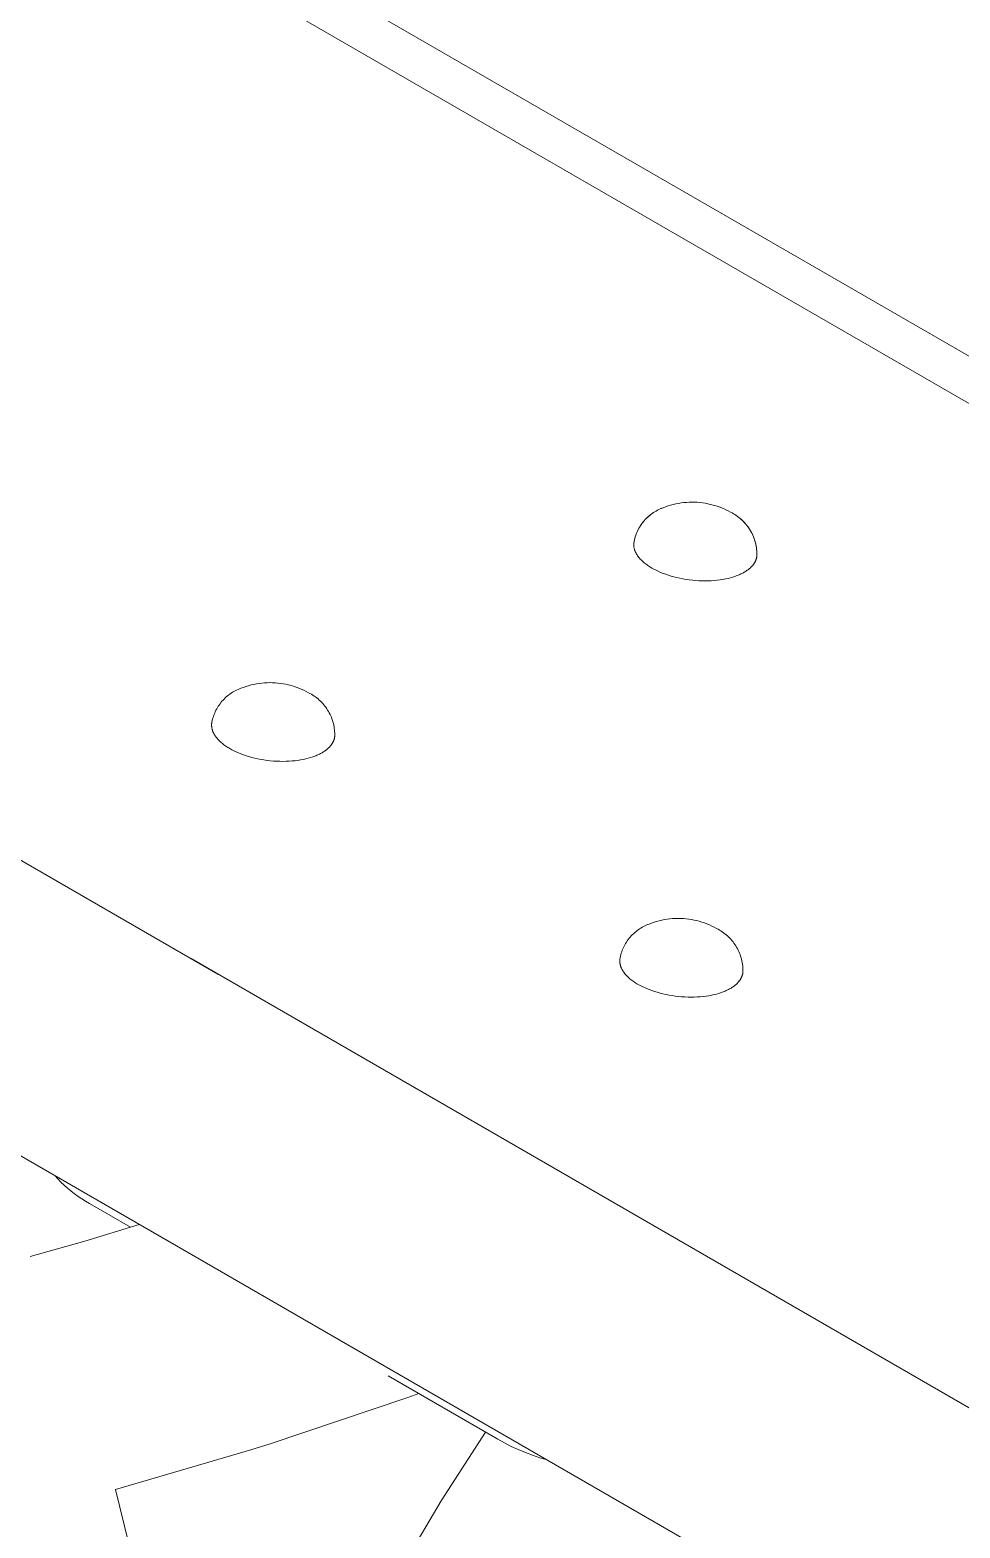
# Model space of a CAD drawing. Header units: inches. Extents: x -9 to 187, y -3 to 135.
# Drawn here: x 147.77 to 151.38, y 56.86 to 62.68 of the extents above; entities that cross this region are included whole.
import ezdxf

# ---------------------------------------------------------------- set-up
doc = ezdxf.new("R2010")
doc.units = ezdxf.units.IN
doc.layers.add('ZANO_R', color=7, linetype='Continuous', lineweight=0)

msp = doc.modelspace()

# ---------------------------------------------------------------- linework, layer by layer
at = {"layer": 'ZANO_R'}
for p, q in [((125.50438, 76.37281), (152.40621, 60.84104)), ((152.38375, 60.67088), (125.37769, 76.26284)), ((121.48942, 74.60681), (148.49548, 59.01485)), ((121.3166, 73.55779), (148.32482, 57.96459)), ((150.18249, 60.80358), (150.18744, 60.80699)), ((150.1827, 60.8037), (150.18763, 60.80709)), ((150.18744, 60.80699), (150.19251, 60.81023)), ((150.18763, 60.80709), (150.19267, 60.81031)), ((150.19251, 60.81023), (150.19768, 60.81329)), ((150.19267, 60.81031), (150.19782, 60.81336)), ((150.19768, 60.81329), (150.20296, 60.81618)), ((150.19782, 60.81336), (150.20308, 60.81622)), ((150.20296, 60.81618), (150.20834, 60.81888)), ((150.20308, 60.81622), (150.20842, 60.81891)), ((150.20834, 60.81888), (150.2138, 60.8214)), ((150.20842, 60.81891), (150.21386, 60.82141)), ((150.2138, 60.8214), (150.21935, 60.82372)), ((150.21386, 60.82141), (150.21938, 60.82373)), ((150.21935, 60.82372), (150.22497, 60.82585)), ((150.21938, 60.82373), (150.22497, 60.82585)), ((150.22497, 60.82585), (150.23475, 60.82959)), ((150.22497, 60.82585), (150.23475, 60.82959)), ((150.23475, 60.82959), (150.24465, 60.83299)), ((150.23475, 60.82959), (150.24465, 60.83299)), ((150.24465, 60.83299), (150.25465, 60.83604)), ((150.24465, 60.83299), (150.25465, 60.83604)), ((150.25465, 60.83604), (150.26476, 60.83875)), ((150.25465, 60.83604), (150.26476, 60.83875)), ((150.26476, 60.83875), (150.27496, 60.84111)), ((150.26476, 60.83875), (150.27496, 60.84111)), ((150.27496, 60.84111), (150.28523, 60.84312)), ((150.27496, 60.84111), (150.28523, 60.84312)), ((150.28523, 60.84312), (150.29556, 60.84477)), ((150.28523, 60.84312), (150.29556, 60.84477)), ((150.29556, 60.84477), (150.30595, 60.84606)), ((150.29556, 60.84477), (150.30595, 60.84606)), ((150.30595, 60.84606), (150.31637, 60.847)), ((150.30595, 60.84606), (150.31637, 60.847)), ((150.31637, 60.847), (150.32682, 60.84757)), ((150.31637, 60.847), (150.32682, 60.84757)), ((150.32682, 60.84757), (150.33728, 60.84779)), ((150.32682, 60.84757), (150.33728, 60.84779)), ((150.33728, 60.84779), (150.34774, 60.84764)), ((150.33728, 60.84779), (150.34774, 60.84764)), ((150.34774, 60.84764), (150.3582, 60.84714)), ((150.34774, 60.84764), (150.3582, 60.84714)), ((150.3582, 60.84714), (150.36862, 60.84627)), ((150.3582, 60.84714), (150.36862, 60.84627)), ((150.36862, 60.84627), (150.37902, 60.84505)), ((150.36862, 60.84627), (150.37902, 60.84505)), ((150.37902, 60.84505), (150.38936, 60.84347)), ((150.37902, 60.84505), (150.38936, 60.84347)), ((150.38936, 60.84347), (150.39964, 60.84153)), ((150.38936, 60.84347), (150.39964, 60.84153)), ((150.39964, 60.84153), (150.40986, 60.83924)), ((150.39964, 60.84153), (150.40986, 60.83924)), ((150.40986, 60.83924), (150.41998, 60.8366)), ((150.40986, 60.83924), (150.41998, 60.8366)), ((150.41998, 60.8366), (150.43001, 60.83361)), ((150.41998, 60.8366), (150.43001, 60.83361)), ((150.43001, 60.83361), (150.43993, 60.83028)), ((150.43001, 60.83361), (150.43993, 60.83028)), ((150.43993, 60.83028), (150.44973, 60.82661)), ((150.43993, 60.83028), (150.44973, 60.82661)), ((150.44973, 60.82661), (150.4594, 60.82261)), ((150.44973, 60.82661), (150.4594, 60.82261)), ((150.4594, 60.82261), (150.46892, 60.81827)), ((150.4594, 60.82261), (150.46892, 60.81827)), ((150.46892, 60.81827), (150.47829, 60.81361)), ((150.46892, 60.81827), (150.47829, 60.81361)), ((150.47829, 60.81361), (150.48749, 60.80862)), ((150.47829, 60.81361), (150.48749, 60.80862)), ((150.48749, 60.80862), (150.49309, 60.80576)), ((150.48749, 60.80862), (150.49315, 60.80573)), ((150.13097, 60.74561), (150.13396, 60.75083)), ((150.13128, 60.74616), (150.13428, 60.75134)), ((150.13396, 60.75083), (150.13713, 60.75594)), ((150.13428, 60.75134), (150.13745, 60.75642)), ((150.13713, 60.75594), (150.14047, 60.76094)), ((150.13745, 60.75642), (150.14079, 60.76138)), ((150.14047, 60.76094), (150.14398, 60.76583)), ((150.14079, 60.76138), (150.1443, 60.76623)), ((150.14398, 60.76583), (150.14766, 60.77059)), ((150.1443, 60.76623), (150.14797, 60.77095)), ((150.14766, 60.77059), (150.1515, 60.77522)), ((150.14797, 60.77095), (150.1518, 60.77555)), ((150.1515, 60.77522), (150.15549, 60.77971)), ((150.1518, 60.77555), (150.15579, 60.78001)), ((150.15549, 60.77971), (150.15964, 60.78407)), ((150.15579, 60.78001), (150.15993, 60.78434)), ((150.15964, 60.78407), (150.16394, 60.78828)), ((150.15993, 60.78434), (150.16421, 60.78852)), ((150.16394, 60.78828), (150.16837, 60.79234)), ((150.16421, 60.78852), (150.16864, 60.79255)), ((150.16837, 60.79234), (150.17295, 60.79625)), ((150.16864, 60.79255), (150.17319, 60.79642)), ((150.17295, 60.79625), (150.17766, 60.79999)), ((150.17319, 60.79642), (150.17788, 60.80014)), ((150.17766, 60.79999), (150.18249, 60.80358)), ((150.17788, 60.80014), (150.1827, 60.8037)), ((150.49309, 60.80576), (150.49859, 60.8027)), ((150.49315, 60.80573), (150.49871, 60.80265)), ((150.49859, 60.8027), (150.50398, 60.79945)), ((150.49871, 60.80265), (150.50416, 60.79937)), ((150.50398, 60.79945), (150.50925, 60.79602)), ((150.50416, 60.79937), (150.50948, 60.7959)), ((150.50925, 60.79602), (150.51441, 60.79241)), ((150.50948, 60.7959), (150.51469, 60.79225)), ((150.51441, 60.79241), (150.51943, 60.78863)), ((150.51469, 60.79225), (150.51976, 60.78842)), ((150.51943, 60.78863), (150.52433, 60.78467)), ((150.51976, 60.78842), (150.5247, 60.78442)), ((150.52433, 60.78467), (150.52908, 60.78055)), ((150.5247, 60.78442), (150.52949, 60.78024)), ((150.52908, 60.78055), (150.53369, 60.77627)), ((150.52949, 60.78024), (150.53414, 60.77591)), ((150.53369, 60.77627), (150.53815, 60.77183)), ((150.53414, 60.77591), (150.53863, 60.77141)), ((150.53815, 60.77183), (150.54245, 60.76724)), ((150.53863, 60.77141), (150.54296, 60.76675)), ((150.54245, 60.76724), (150.5466, 60.7625)), ((150.54296, 60.76675), (150.54713, 60.76195)), ((150.5466, 60.7625), (150.55057, 60.75763)), ((150.54713, 60.76195), (150.55112, 60.75701)), ((150.55057, 60.75763), (150.55438, 60.75262)), ((150.55112, 60.75701), (150.55494, 60.75193)), ((150.55438, 60.75262), (150.55801, 60.74748)), ((150.55494, 60.75193), (150.55859, 60.74672)), ((150.11153, 60.68899), (150.11258, 60.69491)), ((150.11163, 60.68994), (150.11272, 60.69582)), ((150.11258, 60.69491), (150.11384, 60.7008)), ((150.11272, 60.69582), (150.114, 60.70167)), ((150.11384, 60.7008), (150.1153, 60.70663)), ((150.114, 60.70167), (150.11549, 60.70746)), ((150.1153, 60.70663), (150.11695, 60.71241)), ((150.11549, 60.70746), (150.11717, 60.71321)), ((150.11695, 60.71241), (150.11881, 60.71814)), ((150.11717, 60.71321), (150.11905, 60.71889)), ((150.11881, 60.71814), (150.12086, 60.72379)), ((150.11905, 60.71889), (150.12112, 60.72451)), ((150.12086, 60.72379), (150.12311, 60.72937)), ((150.12112, 60.72451), (150.12338, 60.73005)), ((150.12311, 60.72937), (150.12554, 60.73487)), ((150.12338, 60.73005), (150.12583, 60.73551)), ((150.12554, 60.73487), (150.12816, 60.74029)), ((150.12583, 60.73551), (150.12846, 60.74088)), ((150.12816, 60.74029), (150.13097, 60.74561)), ((150.12846, 60.74088), (150.13128, 60.74616)), ((150.55801, 60.74748), (150.56147, 60.74223)), ((150.55859, 60.74672), (150.56204, 60.74139)), ((150.56147, 60.74223), (150.56474, 60.73685)), ((150.56204, 60.74139), (150.56531, 60.73594)), ((150.56474, 60.73685), (150.56782, 60.73137)), ((150.56531, 60.73594), (150.56839, 60.73037)), ((150.56782, 60.73137), (150.57072, 60.72578)), ((150.56839, 60.73037), (150.57127, 60.72471)), ((150.57072, 60.72578), (150.57342, 60.7201)), ((150.57127, 60.72471), (150.57395, 60.71895)), ((150.57342, 60.7201), (150.57592, 60.71433)), ((150.57395, 60.71895), (150.57643, 60.71309)), ((150.57592, 60.71433), (150.57822, 60.70847)), ((150.57643, 60.71309), (150.57871, 60.70716)), ((150.57822, 60.70847), (150.58032, 60.70254)), ((150.57871, 60.70716), (150.58077, 60.70114)), ((150.58032, 60.70254), (150.58222, 60.69654)), ((150.58077, 60.70114), (150.58263, 60.69506)), ((150.58222, 60.69654), (150.5839, 60.69048)), ((150.58263, 60.69506), (150.58427, 60.68892)), ((150.5839, 60.69048), (150.58538, 60.68436)), ((150.1112, 60.68237), (150.11121, 60.68403)), ((150.11123, 60.68071), (150.1112, 60.68237)), ((150.11121, 60.68403), (150.11127, 60.68569)), ((150.11131, 60.67904), (150.11123, 60.68071)), ((150.11127, 60.68569), (150.11138, 60.68734)), ((150.11143, 60.67737), (150.11131, 60.67904)), ((150.11138, 60.68734), (150.11153, 60.68899)), ((150.1116, 60.67569), (150.11143, 60.67737)), ((150.11182, 60.67402), (150.1116, 60.67569)), ((150.11208, 60.67234), (150.11182, 60.67402)), ((150.11238, 60.67067), (150.11208, 60.67234)), ((150.11273, 60.66899), (150.11238, 60.67067)), ((150.11313, 60.66731), (150.11273, 60.66899)), ((150.11357, 60.66564), (150.11313, 60.66731)), ((150.11405, 60.66396), (150.11357, 60.66564)), ((150.11458, 60.66229), (150.11405, 60.66396)), ((150.11516, 60.66062), (150.11458, 60.66229)), ((150.11577, 60.65895), (150.11516, 60.66062)), ((150.11643, 60.65728), (150.11577, 60.65895)), ((150.11713, 60.65562), (150.11643, 60.65728)), ((150.11788, 60.65396), (150.11713, 60.65562)), ((150.11867, 60.65231), (150.11788, 60.65396)), ((150.1195, 60.65066), (150.11867, 60.65231)), ((150.12037, 60.64902), (150.1195, 60.65066)), ((150.12128, 60.64738), (150.12037, 60.64902)), ((150.12223, 60.64575), (150.12128, 60.64738)), ((150.12322, 60.64413), (150.12223, 60.64575)), ((150.12425, 60.64251), (150.12322, 60.64413)), ((150.12532, 60.6409), (150.12425, 60.64251)), ((150.12642, 60.6393), (150.12532, 60.6409)), ((150.12757, 60.63771), (150.12642, 60.6393)), ((150.12875, 60.63612), (150.12757, 60.63771)), ((150.13122, 60.63298), (150.12875, 60.63612)), ((150.13383, 60.62987), (150.13122, 60.63298)), ((150.58427, 60.68892), (150.58569, 60.68273)), ((150.58538, 60.68436), (150.58665, 60.6782)), ((150.58569, 60.68273), (150.5869, 60.67649)), ((150.58665, 60.6782), (150.5877, 60.672)), ((150.5869, 60.67649), (150.58789, 60.67021)), ((150.5877, 60.672), (150.58854, 60.66576)), ((150.58789, 60.67021), (150.58866, 60.6639)), ((150.58865, 60.6328), (150.58834, 60.63139)), ((150.58854, 60.66576), (150.58916, 60.6595)), ((150.58892, 60.63422), (150.58865, 60.6328)), ((150.58866, 60.6639), (150.58921, 60.65757)), ((150.58916, 60.63565), (150.58892, 60.63422)), ((150.58916, 60.6595), (150.58957, 60.65322)), ((150.58936, 60.63707), (150.58916, 60.63565)), ((150.58921, 60.65757), (150.58954, 60.65122)), ((150.58953, 60.63851), (150.58936, 60.63707)), ((150.58964, 60.64486), (150.58953, 60.63851)), ((150.58954, 60.65122), (150.58964, 60.64486)), ((150.58957, 60.65322), (150.58976, 60.64693)), ((150.58976, 60.64693), (150.58974, 60.64064)), ((150.13658, 60.62681), (150.13383, 60.62987)), ((150.13945, 60.62379), (150.13658, 60.62681)), ((150.14245, 60.62082), (150.13945, 60.62379)), ((150.14557, 60.6179), (150.14245, 60.62082)), ((150.14881, 60.61503), (150.14557, 60.6179)), ((150.15215, 60.61221), (150.14881, 60.61503)), ((150.15559, 60.60944), (150.15215, 60.61221)), ((150.15912, 60.60673), (150.15559, 60.60944)), ((150.16275, 60.60408), (150.15912, 60.60673)), ((150.16645, 60.60149), (150.16275, 60.60408)), ((150.17024, 60.59896), (150.16645, 60.60149)), ((150.1741, 60.59648), (150.17024, 60.59896)), ((150.17802, 60.59407), (150.1741, 60.59648)), ((150.18201, 60.59173), (150.17802, 60.59407)), ((150.18975, 60.58742), (150.18201, 60.59173)), ((150.19796, 60.5832), (150.18975, 60.58742)), ((150.20663, 60.57908), (150.19796, 60.5832)), ((150.21574, 60.57507), (150.20663, 60.57908)), ((150.2253, 60.57121), (150.21574, 60.57507)), ((150.5372, 60.57373), (150.53396, 60.572)), ((150.54038, 60.57551), (150.5372, 60.57373)), ((150.54349, 60.57735), (150.54038, 60.57551)), ((150.54654, 60.57924), (150.54349, 60.57735)), ((150.54951, 60.58119), (150.54654, 60.57924)), ((150.5524, 60.58318), (150.54951, 60.58119)), ((150.55521, 60.58524), (150.5524, 60.58318)), ((150.55794, 60.58734), (150.55521, 60.58524)), ((150.56058, 60.5895), (150.55794, 60.58734)), ((150.56313, 60.5917), (150.56058, 60.5895)), ((150.56558, 60.59396), (150.56313, 60.5917)), ((150.56793, 60.59626), (150.56558, 60.59396)), ((150.57018, 60.59861), (150.56793, 60.59626)), ((150.57232, 60.60101), (150.57018, 60.59861)), ((150.57335, 60.60223), (150.57232, 60.60101)), ((150.57435, 60.60346), (150.57335, 60.60223)), ((150.57533, 60.60469), (150.57435, 60.60346)), ((150.57627, 60.60594), (150.57533, 60.60469)), ((150.57719, 60.6072), (150.57627, 60.60594)), ((150.57807, 60.60847), (150.57719, 60.6072)), ((150.57893, 60.60975), (150.57807, 60.60847)), ((150.57976, 60.61104), (150.57893, 60.60975)), ((150.58055, 60.61234), (150.57976, 60.61104)), ((150.58132, 60.61365), (150.58055, 60.61234)), ((150.58205, 60.61496), (150.58132, 60.61365)), ((150.58276, 60.61629), (150.58205, 60.61496)), ((150.58343, 60.61762), (150.58276, 60.61629)), ((150.58407, 60.61897), (150.58343, 60.61762)), ((150.58467, 60.62032), (150.58407, 60.61897)), ((150.58525, 60.62168), (150.58467, 60.62032)), ((150.58579, 60.62305), (150.58525, 60.62168)), ((150.5863, 60.62442), (150.58579, 60.62305)), ((150.58677, 60.6258), (150.5863, 60.62442)), ((150.58722, 60.62719), (150.58677, 60.6258)), ((150.58762, 60.62858), (150.58722, 60.62719)), ((150.588, 60.62999), (150.58762, 60.62858)), ((150.58834, 60.63139), (150.588, 60.62999)), ((150.23527, 60.56751), (150.2253, 60.57121)), ((150.24564, 60.56399), (150.23527, 60.56751)), ((150.25639, 60.56067), (150.24564, 60.56399)), ((150.26748, 60.55757), (150.25639, 60.56067)), ((150.27888, 60.55471), (150.26748, 60.55757)), ((150.29056, 60.55211), (150.27888, 60.55471)), ((150.30247, 60.54978), (150.29056, 60.55211)), ((150.31457, 60.54773), (150.30247, 60.54978)), ((150.32681, 60.54599), (150.31457, 60.54773)), ((150.33914, 60.54456), (150.32681, 60.54599)), ((150.35153, 60.54344), (150.33914, 60.54456)), ((150.36391, 60.54265), (150.35153, 60.54344)), ((150.37624, 60.54218), (150.36391, 60.54265)), ((150.38847, 60.54204), (150.37624, 60.54218)), ((150.40055, 60.54222), (150.38847, 60.54204)), ((150.41243, 60.54271), (150.40055, 60.54222)), ((150.42408, 60.54352), (150.41243, 60.54271)), ((150.43545, 60.54462), (150.42408, 60.54352)), ((150.4465, 60.54601), (150.43545, 60.54462)), ((150.45721, 60.54768), (150.4465, 60.54601)), ((150.46754, 60.5496), (150.45721, 60.54768)), ((150.47746, 60.55177), (150.46754, 60.5496)), ((150.48696, 60.55417), (150.47746, 60.55177)), ((150.49603, 60.55677), (150.48696, 60.55417)), ((150.50464, 60.55956), (150.49603, 60.55677)), ((150.50877, 60.56102), (150.50464, 60.55956)), ((150.51278, 60.56252), (150.50877, 60.56102)), ((150.51668, 60.56406), (150.51278, 60.56252)), ((150.52047, 60.56564), (150.51668, 60.56406)), ((150.52391, 60.56714), (150.52047, 60.56564)), ((150.52731, 60.56871), (150.52391, 60.56714)), ((150.53066, 60.57033), (150.52731, 60.56871)), ((150.53396, 60.572), (150.53066, 60.57033)), ((148.54714, 60.10585), (148.55221, 60.10909)), ((148.55221, 60.10909), (148.55739, 60.11216)), ((148.55739, 60.11216), (148.56267, 60.11504)), ((148.56267, 60.11504), (148.56804, 60.11774)), ((148.56804, 60.11774), (148.5735, 60.12026)), ((148.5735, 60.12026), (148.57905, 60.12258)), ((148.57905, 60.12258), (148.58468, 60.12472)), ((148.58468, 60.12472), (148.59445, 60.12845)), ((148.59445, 60.12845), (148.60435, 60.13185)), ((148.60435, 60.13185), (148.61436, 60.13491)), ((148.61436, 60.13491), (148.62447, 60.13761)), ((148.62447, 60.13761), (148.63466, 60.13997)), ((148.63466, 60.13997), (148.64493, 60.14198)), ((148.64493, 60.14198), (148.65526, 60.14363)), ((148.65526, 60.14363), (148.66565, 60.14492)), ((148.66565, 60.14492), (148.67607, 60.14586)), ((148.67607, 60.14586), (148.68652, 60.14644)), ((148.68652, 60.14644), (148.69698, 60.14665)), ((148.69698, 60.14665), (148.70745, 60.14651)), ((148.70745, 60.14651), (148.7179, 60.146)), ((148.7179, 60.146), (148.72833, 60.14514)), ((148.72833, 60.14514), (148.73872, 60.14391)), ((148.73872, 60.14391), (148.74906, 60.14233)), ((148.74906, 60.14233), (148.75935, 60.14039)), ((148.75935, 60.14039), (148.76956, 60.1381)), ((148.76956, 60.1381), (148.77968, 60.13546)), ((148.77968, 60.13546), (148.78971, 60.13248)), ((148.78971, 60.13248), (148.79963, 60.12915)), ((148.79963, 60.12915), (148.80943, 60.12547)), ((148.80943, 60.12547), (148.8191, 60.12147)), ((148.8191, 60.12147), (148.82862, 60.11713)), ((148.82862, 60.11713), (148.83799, 60.11247)), ((148.83799, 60.11247), (148.84719, 60.10749)), ((148.49068, 60.04447), (148.49366, 60.04969)), ((148.49366, 60.04969), (148.49683, 60.0548)), ((148.49683, 60.0548), (148.50017, 60.0598)), ((148.50017, 60.0598), (148.50368, 60.06469)), ((148.50368, 60.06469), (148.50736, 60.06945)), ((148.50736, 60.06945), (148.5112, 60.07408)), ((148.5112, 60.07408), (148.5152, 60.07858)), ((148.5152, 60.07858), (148.51934, 60.08293)), ((148.51934, 60.08293), (148.52364, 60.08714)), ((148.52364, 60.08714), (148.52808, 60.0912)), ((148.52808, 60.0912), (148.53265, 60.09511)), ((148.53265, 60.09511), (148.53736, 60.09886)), ((148.53736, 60.09886), (148.54219, 60.10244)), ((148.54219, 60.10244), (148.54714, 60.10585)), ((148.84719, 60.10749), (148.85286, 60.1046)), ((148.85286, 60.1046), (148.85841, 60.10151)), ((148.85841, 60.10151), (148.86386, 60.09823)), ((148.86386, 60.09823), (148.86919, 60.09477)), ((148.86919, 60.09477), (148.87439, 60.09111)), ((148.87439, 60.09111), (148.87946, 60.08729)), ((148.87946, 60.08729), (148.8844, 60.08328)), ((148.8844, 60.08328), (148.8892, 60.07911)), ((148.8892, 60.07911), (148.89384, 60.07477)), ((148.89384, 60.07477), (148.89833, 60.07027)), ((148.89833, 60.07027), (148.90266, 60.06562)), ((148.90266, 60.06562), (148.90683, 60.06082)), ((148.90683, 60.06082), (148.91083, 60.05587)), ((148.91083, 60.05587), (148.91465, 60.05079)), ((148.91465, 60.05079), (148.91829, 60.04558)), ((148.47123, 59.98785), (148.47229, 59.99378)), ((148.47229, 59.99378), (148.47354, 59.99966)), ((148.47354, 59.99966), (148.475, 60.00549)), ((148.475, 60.00549), (148.47666, 60.01128)), ((148.47666, 60.01128), (148.47851, 60.017)), ((148.47851, 60.017), (148.48056, 60.02265)), ((148.48056, 60.02265), (148.48281, 60.02823)), ((148.48281, 60.02823), (148.48524, 60.03373)), ((148.48524, 60.03373), (148.48787, 60.03915)), ((148.48787, 60.03915), (148.49068, 60.04447)), ((148.91829, 60.04558), (148.92175, 60.04025)), ((148.92175, 60.04025), (148.92502, 60.0348)), ((148.92502, 60.0348), (148.92809, 60.02924)), ((148.92809, 60.02924), (148.93098, 60.02357)), ((148.93098, 60.02357), (148.93366, 60.01781)), ((148.93366, 60.01781), (148.93614, 60.01195)), ((148.93614, 60.01195), (148.93841, 60.00602)), ((148.93841, 60.00602), (148.94048, 60.00001)), ((148.94048, 60.00001), (148.94233, 59.99393)), ((148.94233, 59.99393), (148.94397, 59.98779)), ((148.47092, 59.98289), (148.4709, 59.98123)), ((148.4709, 59.98123), (148.47094, 59.97957)), ((148.47098, 59.98455), (148.47092, 59.98289)), ((148.47094, 59.97957), (148.47101, 59.9779)), ((148.47108, 59.98621), (148.47098, 59.98455)), ((148.47101, 59.9779), (148.47114, 59.97623)), ((148.47123, 59.98785), (148.47108, 59.98621)), ((148.47114, 59.97623), (148.47131, 59.97455)), ((148.47131, 59.97455), (148.47152, 59.97288)), ((148.47152, 59.97288), (148.47178, 59.9712)), ((148.47178, 59.9712), (148.47209, 59.96953)), ((148.47209, 59.96953), (148.47244, 59.96785)), ((148.47244, 59.96785), (148.47283, 59.96617)), ((148.47283, 59.96617), (148.47327, 59.9645)), ((148.47327, 59.9645), (148.47376, 59.96282)), ((148.47376, 59.96282), (148.47429, 59.96115)), ((148.47429, 59.96115), (148.47486, 59.95948)), ((148.47486, 59.95948), (148.47548, 59.95781)), ((148.47548, 59.95781), (148.47614, 59.95615)), ((148.47614, 59.95615), (148.47684, 59.95448)), ((148.47684, 59.95448), (148.47758, 59.95283)), ((148.47758, 59.95283), (148.47837, 59.95117)), ((148.47837, 59.95117), (148.4792, 59.94953)), ((148.4792, 59.94953), (148.48007, 59.94788)), ((148.48007, 59.94788), (148.48098, 59.94625)), ((148.48098, 59.94625), (148.48193, 59.94462)), ((148.48193, 59.94462), (148.48292, 59.94299)), ((148.48292, 59.94299), (148.48395, 59.94137)), ((148.48395, 59.94137), (148.48502, 59.93976)), ((148.48502, 59.93976), (148.48613, 59.93816)), ((148.48613, 59.93816), (148.48727, 59.93657)), ((148.48727, 59.93657), (148.48845, 59.93498)), ((148.48845, 59.93498), (148.49092, 59.93184)), ((148.94397, 59.98779), (148.9454, 59.98159)), ((148.9454, 59.98159), (148.9466, 59.97535)), ((148.9466, 59.97535), (148.94759, 59.96907)), ((148.94759, 59.96907), (148.94836, 59.96276)), ((148.94836, 59.96276), (148.94891, 59.95643)), ((148.94862, 59.93309), (148.94886, 59.93451)), ((148.94886, 59.93451), (148.94906, 59.93594)), ((148.94891, 59.95643), (148.94924, 59.95008)), ((148.94906, 59.93594), (148.94923, 59.93737)), ((148.94935, 59.94372), (148.94923, 59.93737)), ((148.94924, 59.95008), (148.94935, 59.94372)), ((148.49092, 59.93184), (148.49353, 59.92874)), ((148.49353, 59.92874), (148.49628, 59.92567)), ((148.49628, 59.92567), (148.49916, 59.92266)), ((148.49916, 59.92266), (148.50216, 59.91968)), ((148.50216, 59.91968), (148.50528, 59.91676)), ((148.50528, 59.91676), (148.50851, 59.91389)), ((148.50851, 59.91389), (148.51185, 59.91107)), ((148.51185, 59.91107), (148.51529, 59.9083)), ((148.51529, 59.9083), (148.51882, 59.90559)), ((148.51882, 59.90559), (148.52245, 59.90294)), ((148.52245, 59.90294), (148.52616, 59.90035)), ((148.52616, 59.90035), (148.52994, 59.89782)), ((148.52994, 59.89782), (148.5338, 59.89535)), ((148.5338, 59.89535), (148.53773, 59.89294)), ((148.53773, 59.89294), (148.54171, 59.89059)), ((148.54171, 59.89059), (148.54945, 59.88629)), ((148.54945, 59.88629), (148.55766, 59.88206)), ((148.55766, 59.88206), (148.56633, 59.87794)), ((148.56633, 59.87794), (148.57545, 59.87394)), ((148.90008, 59.87437), (148.9032, 59.87621)), ((148.9032, 59.87621), (148.90624, 59.8781)), ((148.90624, 59.8781), (148.90921, 59.88005)), ((148.90921, 59.88005), (148.9121, 59.88205)), ((148.9121, 59.88205), (148.91492, 59.8841)), ((148.91492, 59.8841), (148.91765, 59.8862)), ((148.91765, 59.8862), (148.92028, 59.88836)), ((148.92028, 59.88836), (148.92283, 59.89056)), ((148.92283, 59.89056), (148.92528, 59.89282)), ((148.92528, 59.89282), (148.92763, 59.89512)), ((148.92763, 59.89512), (148.92988, 59.89748)), ((148.92988, 59.89748), (148.93202, 59.89987)), ((148.93202, 59.89987), (148.93305, 59.90109)), ((148.93305, 59.90109), (148.93406, 59.90232)), ((148.93406, 59.90232), (148.93503, 59.90356)), ((148.93503, 59.90356), (148.93598, 59.9048)), ((148.93598, 59.9048), (148.93689, 59.90606)), ((148.93689, 59.90606), (148.93778, 59.90733)), ((148.93778, 59.90733), (148.93863, 59.90861)), ((148.93863, 59.90861), (148.93946, 59.9099)), ((148.93946, 59.9099), (148.94026, 59.9112)), ((148.94026, 59.9112), (148.94102, 59.91251)), ((148.94102, 59.91251), (148.94176, 59.91383)), ((148.94176, 59.91383), (148.94246, 59.91515)), ((148.94246, 59.91515), (148.94313, 59.91649)), ((148.94313, 59.91649), (148.94377, 59.91783)), ((148.94377, 59.91783), (148.94438, 59.91918)), ((148.94438, 59.91918), (148.94495, 59.92054)), ((148.94495, 59.92054), (148.94549, 59.92191)), ((148.94549, 59.92191), (148.946, 59.92328)), ((148.946, 59.92328), (148.94648, 59.92466)), ((148.94648, 59.92466), (148.94692, 59.92605)), ((148.94692, 59.92605), (148.94733, 59.92745)), ((148.94733, 59.92745), (148.9477, 59.92885)), ((148.9477, 59.92885), (148.94804, 59.93025)), ((148.94804, 59.93025), (148.94835, 59.93167)), ((148.94835, 59.93167), (148.94862, 59.93309)), ((148.57545, 59.87394), (148.585, 59.87007)), ((148.585, 59.87007), (148.59497, 59.86637)), ((148.59497, 59.86637), (148.60535, 59.86285)), ((148.60535, 59.86285), (148.6161, 59.85953)), ((148.6161, 59.85953), (148.62719, 59.85643)), ((148.62719, 59.85643), (148.63859, 59.85357)), ((148.63859, 59.85357), (148.65026, 59.85097)), ((148.65026, 59.85097), (148.66217, 59.84864)), ((148.66217, 59.84864), (148.67427, 59.8466)), ((148.67427, 59.8466), (148.68651, 59.84485)), ((148.68651, 59.84485), (148.69885, 59.84342)), ((148.69885, 59.84342), (148.71123, 59.84231)), ((148.71123, 59.84231), (148.72361, 59.84151)), ((148.72361, 59.84151), (148.73594, 59.84104)), ((148.73594, 59.84104), (148.74817, 59.8409)), ((148.74817, 59.8409), (148.76025, 59.84108)), ((148.76025, 59.84108), (148.77214, 59.84157)), ((148.77214, 59.84157), (148.78378, 59.84238)), ((148.78378, 59.84238), (148.79515, 59.84348)), ((148.79515, 59.84348), (148.80621, 59.84488)), ((148.80621, 59.84488), (148.81691, 59.84654)), ((148.81691, 59.84654), (148.82724, 59.84847)), ((148.82724, 59.84847), (148.83717, 59.85064)), ((148.83717, 59.85064), (148.84667, 59.85303)), ((148.84667, 59.85303), (148.85573, 59.85563)), ((148.85573, 59.85563), (148.86434, 59.85842)), ((148.86434, 59.85842), (148.86847, 59.85988)), ((148.86847, 59.85988), (148.87249, 59.86138)), ((148.87249, 59.86138), (148.87639, 59.86292)), ((148.87639, 59.86292), (148.88017, 59.8645)), ((148.88017, 59.8645), (148.88362, 59.86601)), ((148.88362, 59.86601), (148.88702, 59.86757)), ((148.88702, 59.86757), (148.89037, 59.86919)), ((148.89037, 59.86919), (148.89367, 59.87086)), ((148.89367, 59.87086), (148.8969, 59.87259)), ((148.8969, 59.87259), (148.90008, 59.87437)), ((150.11416, 59.17548), (150.11874, 59.17938)), ((150.11874, 59.17938), (150.12345, 59.18313)), ((150.12345, 59.18313), (150.12828, 59.18671)), ((150.12828, 59.18671), (150.13323, 59.19012)), ((150.13323, 59.19012), (150.1383, 59.19336)), ((150.1383, 59.19336), (150.14347, 59.19643)), ((150.14347, 59.19643), (150.14875, 59.19931)), ((150.14875, 59.19931), (150.15413, 59.20201)), ((150.15413, 59.20201), (150.15959, 59.20453)), ((150.15959, 59.20453), (150.16514, 59.20686)), ((150.16514, 59.20686), (150.17076, 59.20899)), ((150.17076, 59.20899), (150.18054, 59.21273)), ((150.18054, 59.21273), (150.19044, 59.21612)), ((150.19044, 59.21612), (150.20044, 59.21918)), ((150.20044, 59.21918), (150.21055, 59.22189)), ((150.21055, 59.22189), (150.22075, 59.22425)), ((150.22075, 59.22425), (150.23102, 59.22625)), ((150.23102, 59.22625), (150.24135, 59.2279)), ((150.24135, 59.2279), (150.25174, 59.2292)), ((150.25174, 59.2292), (150.26216, 59.23013)), ((150.26216, 59.23013), (150.27261, 59.23071)), ((150.27261, 59.23071), (150.28307, 59.23092)), ((150.28307, 59.23092), (150.29353, 59.23078)), ((150.29353, 59.23078), (150.30399, 59.23027)), ((150.30399, 59.23027), (150.31441, 59.22941)), ((150.31441, 59.22941), (150.32481, 59.22818)), ((150.32481, 59.22818), (150.33515, 59.2266)), ((150.33515, 59.2266), (150.34543, 59.22467)), ((150.34543, 59.22467), (150.35565, 59.22238)), ((150.35565, 59.22238), (150.36577, 59.21974)), ((150.36577, 59.21974), (150.3758, 59.21675)), ((150.3758, 59.21675), (150.38572, 59.21342)), ((150.38572, 59.21342), (150.39552, 59.20975)), ((150.39552, 59.20975), (150.40519, 59.20574)), ((150.40519, 59.20574), (150.41471, 59.2014)), ((150.41471, 59.2014), (150.42408, 59.19674)), ((150.42408, 59.19674), (150.43328, 59.19176)), ((150.43328, 59.19176), (150.43894, 59.18887)), ((150.43894, 59.18887), (150.4445, 59.18578)), ((150.4445, 59.18578), (150.44995, 59.1825)), ((150.44995, 59.1825), (150.45527, 59.17904)), ((150.45527, 59.17904), (150.46048, 59.17539)), ((150.07133, 59.11801), (150.07395, 59.12342)), ((150.07395, 59.12342), (150.07676, 59.12874)), ((150.07676, 59.12874), (150.07975, 59.13396)), ((150.07975, 59.13396), (150.08292, 59.13907)), ((150.08292, 59.13907), (150.08626, 59.14408)), ((150.08626, 59.14408), (150.08977, 59.14896)), ((150.08977, 59.14896), (150.09345, 59.15372)), ((150.09345, 59.15372), (150.09729, 59.15835)), ((150.09729, 59.15835), (150.10128, 59.16285)), ((150.10128, 59.16285), (150.10543, 59.1672)), ((150.10543, 59.1672), (150.10973, 59.17142)), ((150.10973, 59.17142), (150.11416, 59.17548)), ((150.46048, 59.17539), (150.46555, 59.17156)), ((150.46555, 59.17156), (150.47049, 59.16755)), ((150.47049, 59.16755), (150.47528, 59.16338)), ((150.47528, 59.16338), (150.47993, 59.15904)), ((150.47993, 59.15904), (150.48442, 59.15454)), ((150.48442, 59.15454), (150.48875, 59.14989)), ((150.48875, 59.14989), (150.49292, 59.14509)), ((150.49292, 59.14509), (150.49691, 59.14015)), ((150.49691, 59.14015), (150.50074, 59.13507)), ((150.50074, 59.13507), (150.50438, 59.12986)), ((150.50438, 59.12986), (150.50783, 59.12452)), ((150.50783, 59.12452), (150.5111, 59.11907)), ((150.5111, 59.11907), (150.51418, 59.11351)), ((148.39126, 59.07503), (175.40004, 43.4815)), ((150.05699, 59.0655), (150.057, 59.06717)), ((150.05702, 59.06384), (150.05699, 59.0655)), ((150.057, 59.06717), (150.05706, 59.06882)), ((150.0571, 59.06217), (150.05702, 59.06384)), ((150.05706, 59.06882), (150.05717, 59.07048)), ((150.05722, 59.0605), (150.0571, 59.06217)), ((150.05717, 59.07048), (150.05732, 59.07213)), ((150.05739, 59.05883), (150.05722, 59.0605)), ((150.05732, 59.07213), (150.05837, 59.07805)), ((150.05837, 59.07805), (150.05963, 59.08393)), ((150.05963, 59.08393), (150.06109, 59.08977)), ((150.06109, 59.08977), (150.06274, 59.09555)), ((150.06274, 59.09555), (150.0646, 59.10127)), ((150.0646, 59.10127), (150.06665, 59.10693)), ((150.06665, 59.10693), (150.0689, 59.11251)), ((150.0689, 59.11251), (150.07133, 59.11801)), ((150.51418, 59.11351), (150.51706, 59.10784)), ((150.51706, 59.10784), (150.51975, 59.10208)), ((150.51975, 59.10208), (150.52222, 59.09623)), ((150.52222, 59.09623), (150.5245, 59.09029)), ((150.5245, 59.09029), (150.52656, 59.08428)), ((150.52656, 59.08428), (150.52842, 59.0782)), ((150.52842, 59.0782), (150.53006, 59.07206)), ((150.53006, 59.07206), (150.53148, 59.06586)), ((150.53148, 59.06586), (150.53269, 59.05962)), ((150.05761, 59.05715), (150.05739, 59.05883)), ((150.05787, 59.05548), (150.05761, 59.05715)), ((150.05817, 59.0538), (150.05787, 59.05548)), ((150.05852, 59.05212), (150.05817, 59.0538)), ((150.05892, 59.05045), (150.05852, 59.05212)), ((150.05936, 59.04877), (150.05892, 59.05045)), ((150.05984, 59.0471), (150.05936, 59.04877)), ((150.06037, 59.04542), (150.05984, 59.0471)), ((150.06095, 59.04375), (150.06037, 59.04542)), ((150.06156, 59.04208), (150.06095, 59.04375)), ((150.06222, 59.04042), (150.06156, 59.04208)), ((150.06292, 59.03876), (150.06222, 59.04042)), ((150.06367, 59.0371), (150.06292, 59.03876)), ((150.06446, 59.03545), (150.06367, 59.0371)), ((150.06529, 59.0338), (150.06446, 59.03545)), ((150.06616, 59.03216), (150.06529, 59.0338)), ((150.06707, 59.03052), (150.06616, 59.03216)), ((150.06802, 59.02889), (150.06707, 59.03052)), ((150.06901, 59.02726), (150.06802, 59.02889)), ((150.07004, 59.02565), (150.06901, 59.02726)), ((150.07111, 59.02404), (150.07004, 59.02565)), ((150.07221, 59.02243), (150.07111, 59.02404)), ((150.07336, 59.02084), (150.07221, 59.02243)), ((150.07454, 59.01926), (150.07336, 59.02084)), ((150.07701, 59.01611), (150.07454, 59.01926)), ((150.07962, 59.01301), (150.07701, 59.01611)), ((150.08237, 59.00995), (150.07962, 59.01301)), ((150.08524, 59.00693), (150.08237, 59.00995)), ((150.08824, 59.00396), (150.08524, 59.00693)), ((150.09136, 59.00103), (150.08824, 59.00396)), ((150.53046, 59.00345), (150.52986, 59.0021)), ((150.53104, 59.00481), (150.53046, 59.00345)), ((150.53158, 59.00618), (150.53104, 59.00481)), ((150.53209, 59.00755), (150.53158, 59.00618)), ((150.53256, 59.00894), (150.53209, 59.00755)), ((150.53301, 59.01032), (150.53256, 59.00894)), ((150.53269, 59.05962), (150.53368, 59.05334)), ((150.53341, 59.01172), (150.53301, 59.01032)), ((150.53379, 59.01312), (150.53341, 59.01172)), ((150.53368, 59.05334), (150.53445, 59.04703)), ((150.53413, 59.01453), (150.53379, 59.01312)), ((150.53444, 59.01594), (150.53413, 59.01453)), ((150.53471, 59.01736), (150.53444, 59.01594)), ((150.53445, 59.04703), (150.535, 59.0407)), ((150.53495, 59.01878), (150.53471, 59.01736)), ((150.53515, 59.02021), (150.53495, 59.01878)), ((150.535, 59.0407), (150.53533, 59.03435)), ((150.53532, 59.02164), (150.53515, 59.02021)), ((150.53543, 59.028), (150.53532, 59.02164)), ((150.53533, 59.03435), (150.53543, 59.028)), ((150.0946, 58.99816), (150.09136, 59.00103)), ((150.09794, 58.99534), (150.0946, 58.99816)), ((150.10138, 58.99258), (150.09794, 58.99534)), ((150.10491, 58.98987), (150.10138, 58.99258)), ((150.10854, 58.98722), (150.10491, 58.98987)), ((150.11225, 58.98462), (150.10854, 58.98722)), ((150.11603, 58.98209), (150.11225, 58.98462)), ((150.11989, 58.97962), (150.11603, 58.98209)), ((150.12381, 58.97721), (150.11989, 58.97962)), ((150.1278, 58.97486), (150.12381, 58.97721)), ((150.13554, 58.97056), (150.1278, 58.97486)), ((150.14375, 58.96634), (150.13554, 58.97056)), ((150.15242, 58.96221), (150.14375, 58.96634)), ((150.16153, 58.95821), (150.15242, 58.96221)), ((150.17109, 58.95435), (150.16153, 58.95821)), ((150.18106, 58.95064), (150.17109, 58.95435)), ((150.19144, 58.94712), (150.18106, 58.95064)), ((150.20218, 58.9438), (150.19144, 58.94712)), ((150.45456, 58.94416), (150.45043, 58.9427)), ((150.45857, 58.94566), (150.45456, 58.94416)), ((150.46247, 58.9472), (150.45857, 58.94566)), ((150.46626, 58.94877), (150.46247, 58.9472)), ((150.4697, 58.95028), (150.46626, 58.94877)), ((150.4731, 58.95184), (150.4697, 58.95028)), ((150.47646, 58.95346), (150.4731, 58.95184)), ((150.47975, 58.95514), (150.47646, 58.95346)), ((150.48299, 58.95686), (150.47975, 58.95514)), ((150.48617, 58.95865), (150.48299, 58.95686)), ((150.48928, 58.96048), (150.48617, 58.95865)), ((150.49233, 58.96238), (150.48928, 58.96048)), ((150.4953, 58.96432), (150.49233, 58.96238)), ((150.49819, 58.96632), (150.4953, 58.96432)), ((150.501, 58.96837), (150.49819, 58.96632)), ((150.50373, 58.97047), (150.501, 58.96837)), ((150.50637, 58.97263), (150.50373, 58.97047)), ((150.50892, 58.97484), (150.50637, 58.97263)), ((150.51137, 58.97709), (150.50892, 58.97484)), ((150.51372, 58.9794), (150.51137, 58.97709)), ((150.51597, 58.98175), (150.51372, 58.9794)), ((150.51811, 58.98415), (150.51597, 58.98175)), ((150.51914, 58.98536), (150.51811, 58.98415)), ((150.52014, 58.98659), (150.51914, 58.98536)), ((150.52112, 58.98783), (150.52014, 58.98659)), ((150.52206, 58.98908), (150.52112, 58.98783)), ((150.52298, 58.99034), (150.52206, 58.98908)), ((150.52387, 58.99161), (150.52298, 58.99034)), ((150.52472, 58.99288), (150.52387, 58.99161)), ((150.52555, 58.99417), (150.52472, 58.99288)), ((150.52634, 58.99547), (150.52555, 58.99417)), ((150.52711, 58.99678), (150.52634, 58.99547)), ((150.52784, 58.9981), (150.52711, 58.99678)), ((150.52855, 58.99942), (150.52784, 58.9981)), ((150.52922, 59.00076), (150.52855, 58.99942)), ((150.52986, 59.0021), (150.52922, 59.00076)), ((150.21327, 58.9407), (150.20218, 58.9438)), ((150.22467, 58.93784), (150.21327, 58.9407)), ((150.23635, 58.93524), (150.22467, 58.93784)), ((150.24826, 58.93291), (150.23635, 58.93524)), ((150.26036, 58.93087), (150.24826, 58.93291)), ((150.2726, 58.92913), (150.26036, 58.93087)), ((150.28494, 58.92769), (150.2726, 58.92913)), ((150.29732, 58.92658), (150.28494, 58.92769)), ((150.3097, 58.92579), (150.29732, 58.92658)), ((150.32203, 58.92532), (150.3097, 58.92579)), ((150.33426, 58.92517), (150.32203, 58.92532)), ((150.34634, 58.92535), (150.33426, 58.92517)), ((150.35822, 58.92585), (150.34634, 58.92535)), ((150.36987, 58.92665), (150.35822, 58.92585)), ((150.38124, 58.92776), (150.36987, 58.92665)), ((150.39229, 58.92915), (150.38124, 58.92776)), ((150.403, 58.93081), (150.39229, 58.92915)), ((150.41333, 58.93274), (150.403, 58.93081)), ((150.42325, 58.93491), (150.41333, 58.93274)), ((150.43275, 58.9373), (150.42325, 58.93491)), ((150.44182, 58.9399), (150.43275, 58.9373)), ((150.45043, 58.9427), (150.44182, 58.9399)), ((147.8733, 58.21924), (147.86156, 58.23205)), ((147.88547, 58.20683), (147.8733, 58.21924)), ((147.89806, 58.19484), (147.88547, 58.20683)), ((147.91103, 58.18328), (147.89806, 58.19484)), ((147.92439, 58.17217), (147.91103, 58.18328)), ((147.93812, 58.16151), (147.92439, 58.17217)), ((147.9522, 58.15132), (147.93812, 58.16151)), ((147.96662, 58.14161), (147.9522, 58.15132)), ((147.98135, 58.13239), (147.96662, 58.14161)), ((147.99639, 58.12368), (147.98135, 58.13239)), ((148.15576, 58.03166), (147.99639, 58.12368)), ((147.97829, 57.97771), (148.18991, 58.04248)), ((148.21843, 58.02601), (175.22721, 42.43248)), ((147.76525, 57.91777), (147.97829, 57.97771)), ((149.58247, 57.20795), (149.15701, 57.45359)), ((149.27566, 57.38509), (149.2338, 57.37018)), ((149.2338, 57.37018), (148.69782, 57.18993)), ((149.36343, 56.96864), (149.53453, 57.23563)), ((149.60869, 57.19372), (149.58247, 57.20795)), ((148.62289, 57.16633), (148.09806, 57.0121)), ((148.69782, 57.18993), (148.62289, 57.16633)), ((149.63537, 57.18038), (149.60869, 57.19372)), ((149.66249, 57.16794), (149.63537, 57.18038)), ((149.69001, 57.15642), (149.66249, 57.16794)), ((149.7179, 57.14584), (149.69001, 57.15642)), ((149.74613, 57.1362), (149.7179, 57.14584)), ((149.77467, 57.12751), (149.74613, 57.1362)), ((148.09806, 57.0121), (148.7368, 54.39984)), ((149.20106, 56.69625), (149.36343, 56.96864))]:
    msp.add_line(p, q, dxfattribs=at)

doc.saveas('drawing.dxf')
